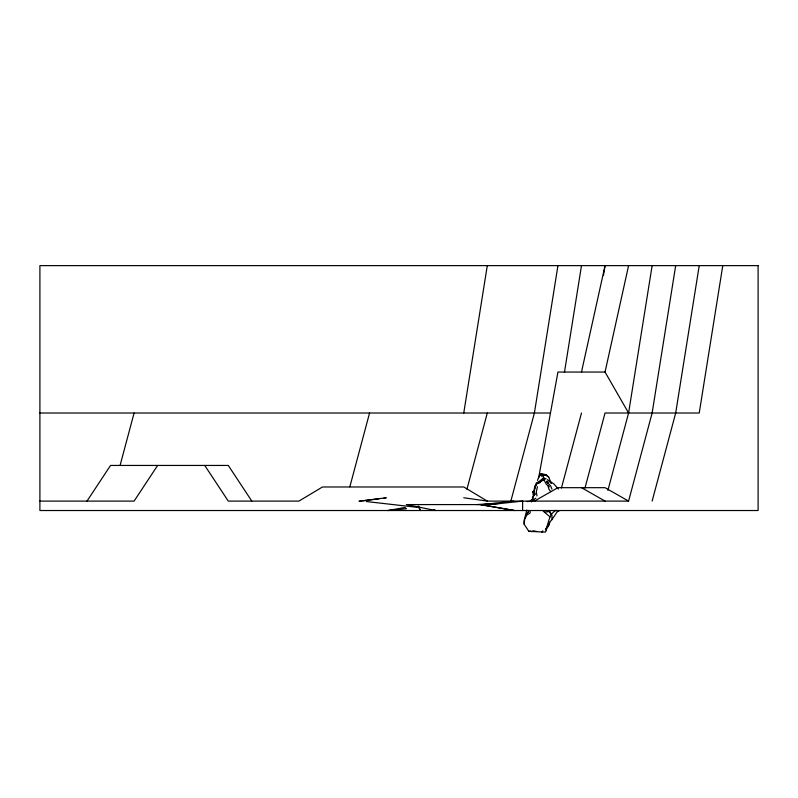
<?xml version="1.0" encoding="UTF-8"?>
<svg xmlns="http://www.w3.org/2000/svg" width="798" height="798" viewBox="0 0 798 798"><rect width="100%" height="100%" fill="white"/><g stroke="black" fill="none" stroke-linecap="round" stroke-linejoin="round"><path stroke-width="1.2" d="M547.777 527.169L550.171 521.563L551.957 519.648L551.957 515.249M538.47 481.753L534.72 486.221L533.563 495.129L531.578 501.952M534.52 501.463L532.396 497.792L535.009 494.221L534.201 491.378L535.119 487.508L536.745 483.768L539.847 482.68L543.358 478.142L538.351 482.002M537.443 486.78L536.326 491.678L536.994 495.977M546.53 530.6L545.822 529.234L547.837 526.201L545.403 532.076L528.875 531.368L524.176 524.276L524.635 519.299L526.999 514.71L529.573 513.533L530.271 512.336L529.852 510.59M463.758 413.015L487.299 265.624M557.942 265.624L534.401 413.015L510.85 501.104M564.425 372.486L581.493 265.624M603.468 275.46L605.044 265.624L581.493 372.048M607.906 490.391L628.585 413.015L652.136 265.624M675.687 265.624L652.136 413.015L628.585 501.104L487.299 501.104L463.758 497.762M699.228 265.624L675.687 413.015L652.136 501.104M722.779 265.624L699.228 413.015L605.044 413.015L584.994 488.007M538.62 477.972L557.942 372.048L605.044 372.048L628.585 413.015M605.044 372.048L628.585 265.624M548.735 525.673L549.593 522.281M120.089 465.394L134.094 413.015M349.833 486.82L369.564 413.015M466.94 489.204L487.299 413.015M561.443 488.007L581.493 413.015M535.438 485.932L536.366 482.74M534.48 489.184L535.129 486.999M541.253 473.563L540.695 475.089L541.403 476.187L542.361 475.079L546.211 474.83L541.253 473.563L539.618 475.418L537.423 480.386M526.82 509.992L523.987 521.134L524.176 524.276M557.503 511.488L558.899 511.249L557.333 511.568L557.732 510.959L551.957 519.648M545.822 529.234C549.034 522.74 548.645 514.291 555.977 510.321M541.962 532.376L542.8 530.8M526.251 515.518L528.416 511.638L527.239 513.264M86.992 501.104L110.543 465.443L228.278 465.443L251.829 501.104M157.635 465.443L134.094 501.104L39.9 501.104M541.652 480.416L539.847 482.68M530.271 501.463L531.408 499.827M542.44 478.271L542.959 478.82L543.827 477.693L542.361 475.079M533.842 491.199L532.874 492.266L533.283 495.169M542.979 510.68L544.475 512.226L549.672 511.448L551.518 514.271M539.618 475.418L541.652 473.862M533.772 499.508L535.867 498.201M543.209 475.817L544.884 474.85M534.401 501.104L557.942 487.678L605.044 487.678L628.585 501.104M531.269 531.638L533.573 530.76L536.805 531.558M541.563 480.875L544.126 480.147L546.251 484.167L549.403 486.78M528.875 531.368L530.63 531.029M388.107 510.521L404.885 507.448L406.471 508.745L387.748 510.521M379.15 498.76L359.01 501.244L386.272 497.762L383.898 498.092M522.62 510.521L522.62 501.104L490.271 504.585L406.352 504.585L435.658 510.521L433.454 509.543M482.561 504.585L513.732 501.104M486.7 504.585L498.89 503.478M542.959 478.82L546.022 478.67L544.056 478.73L543.827 477.693M476.995 504.585L496.536 503.398M527.069 501.553L530.73 501.324M39.9 413.015L550.51 413.015M366.272 501.523L417.005 507.309M479.907 504.585L514.51 510.521L480.655 504.585M547.129 510.959L549.672 511.448M545.214 474.601L548.745 477.124L550.979 482.84M537.343 482.461L538.091 482.84M547.258 479.618L553.792 483.827L558.351 489.064M581.493 487.678L605.044 501.104M487.299 501.104L463.758 486.98L322.472 486.98L298.921 501.104L228.278 501.104L204.737 465.443M545.613 474.451L548.745 477.124M544.475 512.226L549.982 516.825M548.485 480.476L551.488 483.498M543.149 478.371L544.126 480.147M550.839 491.618L549.034 489.453L548.046 485.992M548.206 483.578L546.7 481.763L550.65 485.922L551.977 489.134M546.879 481.124L548.176 483.039M549.413 511.737L551.268 514.78M418.102 506.102L420.386 510.521L418.731 506.341M534.281 495.019L533.273 491.518L534.161 490.271L532.874 492.266L533.273 491.518L534.091 494.59M533.702 491.418L535.009 494.221M758.1 265.624L39.9 265.624L39.9 510.521L758.1 510.521L758.1 265.624"/></g></svg>
